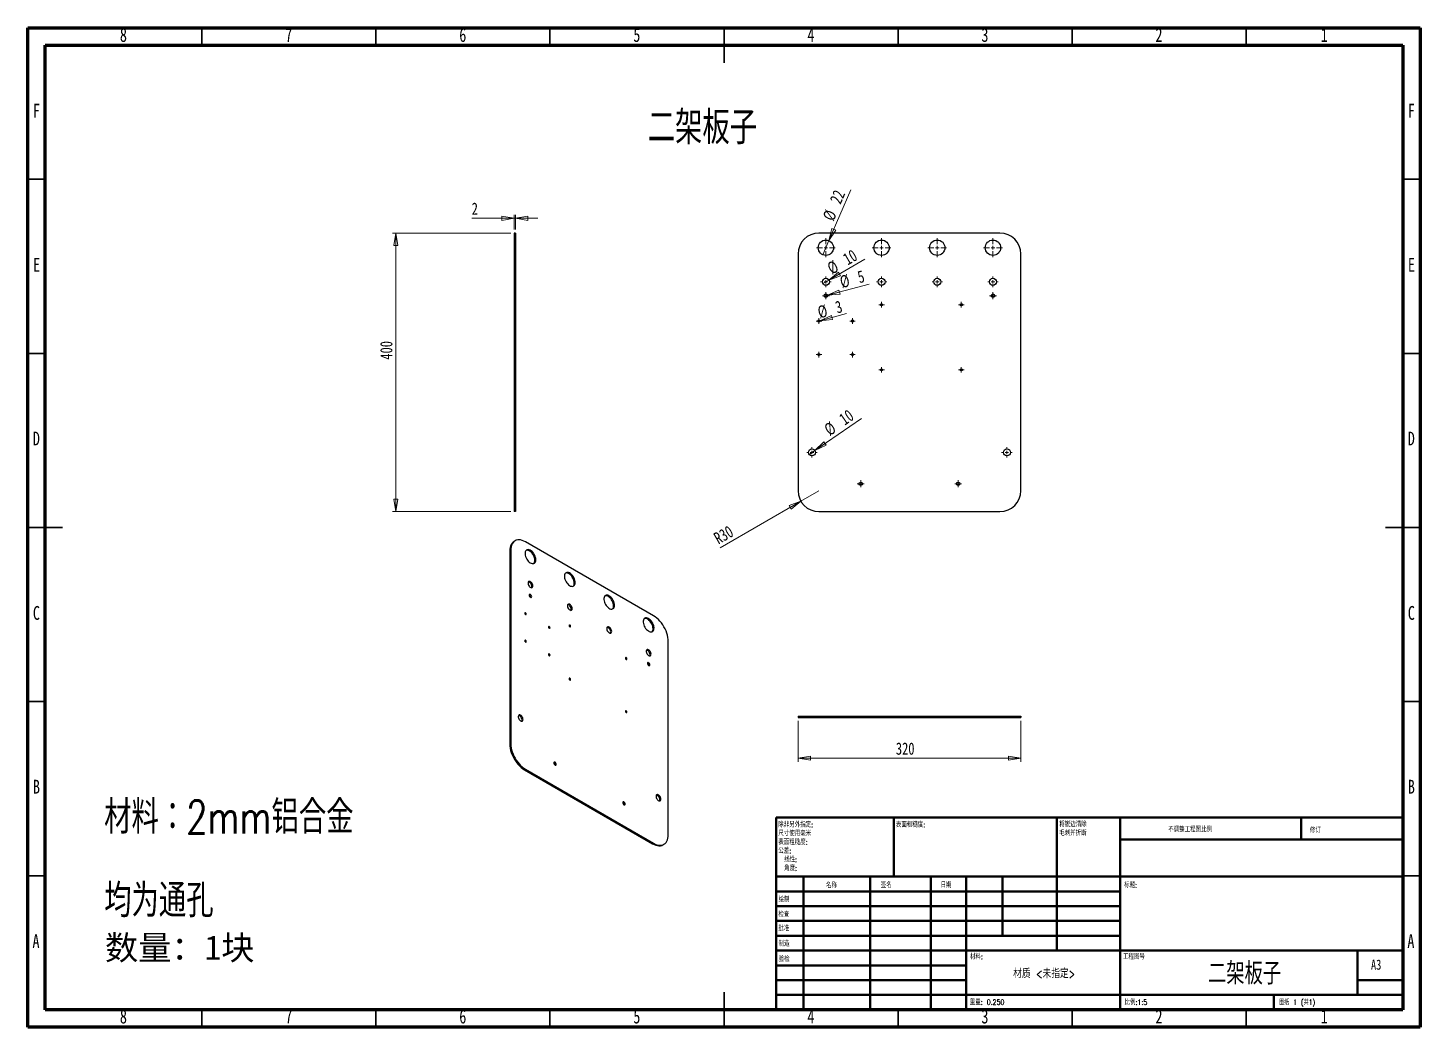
# Model space of a CAD drawing. Header units: millimetres. Extents: x 15 to 415, y 5 to 292.
import ezdxf

# ---------------------------------------------------------------- set-up
doc = ezdxf.new("R2010")
doc.units = ezdxf.units.MM
doc.styles.add('SLDTEXTSTYLE0', font='TXT', dxfattribs={"width": 0.75, "bigfont": 'bigfont'})
doc.styles.add('SLDTEXTSTYLE1', font='TXT', dxfattribs={"width": 0.75})
doc.styles.add('SLDTEXTSTYLE2', font='TXT', dxfattribs={"width": 0.694444, "bigfont": 'bigfont'})
doc.dimstyles.new('SLDDIMSTYLE0', dxfattribs={"dimtxt": 3.5, "dimasz": 3.556, "dimexe": 0, "dimexo": 0.0625, "dimgap": 0.875, "dimtad": 1, "dimlfac": 5, "dimrnd": 1e-09, "dimzin": 12, "dimdsep": 46, "dimtxsty": 'SLDTEXTSTYLE1', "dimblk1": 'NONE', "dimblk2": 'CLOSED', "dimsah": 1, "dimcen": 0, "dimadec": 0, "dimazin": 3, "dimtfac": 1, "dimtmove": 0, "dimatfit": 3, "dimldrblk": 'NONE', "dimfxl": 1, "dimfrac": 2, "dimtolj": 1, "dimtzin": 12, "dimarcsym": 0})
doc.dimstyles.new('SLDDIMSTYLE1', dxfattribs={"dimtxt": 3.5, "dimasz": 3.556, "dimexe": 0, "dimexo": 0.0625, "dimgap": 0.875, "dimtad": 1, "dimlfac": 5, "dimrnd": 1e-09, "dimzin": 12, "dimdsep": 46, "dimtxsty": 'SLDTEXTSTYLE1', "dimblk1": 'CLOSED', "dimblk2": 'CLOSED', "dimsah": 1, "dimcen": 0, "dimadec": 0, "dimazin": 3, "dimtfac": 1, "dimtofl": 0, "dimtmove": 0, "dimatfit": 3, "dimldrblk": 'CLOSED', "dimfxl": 1, "dimfrac": 2, "dimtolj": 1, "dimtzin": 12, "dimarcsym": 0})
doc.dimstyles.new('SLDDIMSTYLE2', dxfattribs={"dimtxt": 3.5, "dimasz": 3.556, "dimexe": 0, "dimexo": 0.0625, "dimgap": 0.875, "dimtad": 1, "dimlfac": 5, "dimrnd": 1e-09, "dimzin": 12, "dimdsep": 46, "dimtxsty": 'SLDTEXTSTYLE1', "dimblk1": 'CLOSED', "dimblk2": 'CLOSED', "dimsah": 1, "dimcen": 0.09, "dimadec": 0, "dimazin": 3, "dimtfac": 1, "dimtmove": 0, "dimatfit": 0, "dimldrblk": 'CLOSED', "dimfxl": 1, "dimfrac": 2, "dimtolj": 1, "dimtzin": 12, "dimarcsym": 0})
doc.dimstyles.new('SLDDIMSTYLE3', dxfattribs={"dimtxt": 3.5, "dimasz": 3.556, "dimexe": 0, "dimexo": 0.0625, "dimgap": 0.875, "dimtad": 1, "dimlfac": 5, "dimrnd": 1e-09, "dimzin": 12, "dimdsep": 46, "dimtxsty": 'SLDTEXTSTYLE1', "dimblk1": 'CLOSED', "dimblk2": 'CLOSED', "dimsah": 1, "dimcen": 0.09, "dimadec": 0, "dimazin": 3, "dimtfac": 1, "dimtofl": 0, "dimtmove": 0, "dimatfit": 3, "dimldrblk": 'CLOSED', "dimfxl": 1, "dimfrac": 2, "dimtolj": 1, "dimtzin": 12, "dimarcsym": 0})

# ---------------------------------------------------------------- blocks, each defined once
blk = doc.blocks.new('SW_NOTE_0')
at = {"color": 0, "linetype": 'Continuous', "lineweight": 0, "char_height": 1.5, "attachment_point": 1, "style": 'SLDTEXTSTYLE0'}
for s, insert in [('除非另外指定:', (0, 1.93)), ('表面粗糙度:', (0, -3.07)), ('尺寸使用毫米', (0, -0.57)), ('公差:', (0, -5.57)), ('线性:', (1.69, -8.07)), ('角度:', (1.69, -10.57))]:
    blk.add_mtext(s, dxfattribs=dict(at, insert=insert))
blk = doc.blocks.new('SW_NOTE_1')
at = {"color": 0, "linetype": 'Continuous', "lineweight": 0, "char_height": 1.5, "attachment_point": 1, "style": 'SLDTEXTSTYLE0'}
for s, insert in [('将锐边清除', (0, 1.93)), ('毛刺并折断', (0, -0.57))]:
    blk.add_mtext(s, dxfattribs=dict(at, insert=insert))
blk = doc.blocks.new('_Closed')
at = {"color": 0, "linetype": 'ByBlock', "lineweight": -2}
for p, q in [((-1, 0.166667), (0, 0)), ((-1, 0.166667), (-1, -0.166667)), ((0, 0), (-1, -0.166667)), ((0, 0), (-1, 0))]:
    blk.add_line(p, q, dxfattribs=at)
blk = doc.blocks.new('_D')
at = {"color": 7, "linetype": 'Continuous', "lineweight": 18, "transparency": 16777216}
for q in [(251.45, 245.47), (243.4, 226.84)]:
    blk.add_line((245.14, 230.88), q, dxfattribs=at)
at = {"color": 7, "linetype": 'Continuous', "lineweight": 18, "transparency": 16777216, "xscale": 3.556, "yscale": 3.556, "rotation": 246.6319342274112}
blk.add_blockref('_Closed', (245.14, 230.88, -0.2), dxfattribs=at)
at = {"color": 7, "linetype": 'Continuous', "lineweight": 18, "transparency": 16777216, "char_height": 3.5, "attachment_point": 1, "rotation": 66.6319, "style": 'SLDTEXTSTYLE1'}
for s, insert in [('22', (245.26, 242.51)), ('%%c', (243.22, 237.64))]:
    blk.add_mtext(s, dxfattribs=dict(at, insert=insert))
blk = doc.blocks.new('_None')
blk = doc.blocks.new('_D_1')
at = {"color": 7, "linetype": 'Continuous', "lineweight": 18, "transparency": 16777216}
for q in [(255.48, 225.53), (243.4, 218.56)]:
    blk.add_line((245.14, 219.56), q, dxfattribs=at)
at = {"color": 7, "linetype": 'Continuous', "lineweight": 18, "transparency": 16777216, "xscale": 3.556, "yscale": 3.556, "rotation": 210.0000000000003}
blk.add_blockref('_Closed', (245.14, 219.56, -0.2), dxfattribs=at)
at = {"color": 7, "linetype": 'Continuous', "lineweight": 18, "transparency": 16777216, "char_height": 3.5, "attachment_point": 1, "rotation": 30, "style": 'SLDTEXTSTYLE1'}
for s, insert in [('10', (248.79, 226.77)), ('%%c', (244.25, 224.08))]:
    blk.add_mtext(s, dxfattribs=dict(at, insert=insert))
blk = doc.blocks.new('_D_2')
at = {"color": 7, "linetype": 'Continuous', "lineweight": 18, "transparency": 16777216}
for q in [(256.68, 218.39), (243.79, 214.93)]:
    blk.add_line((244.75, 215.19), q, dxfattribs=at)
at = {"color": 7, "linetype": 'Continuous', "lineweight": 18, "transparency": 16777216, "xscale": 3.556, "yscale": 3.556, "rotation": 194.9999999999991}
blk.add_blockref('_Closed', (244.75, 215.19, -0.2), dxfattribs=at)
at = {"color": 7, "linetype": 'Continuous', "lineweight": 18, "transparency": 16777216, "char_height": 3.5, "attachment_point": 1, "rotation": 15, "style": 'SLDTEXTSTYLE1'}
for s, insert in [('%%c', (247.95, 220.6)), ('5', (253.03, 222.01))]:
    blk.add_mtext(s, dxfattribs=dict(at, insert=insert))
blk = doc.blocks.new('_D_3')
at = {"color": 7, "linetype": 'Continuous', "lineweight": 18, "transparency": 16777216}
for q in [(250.24, 209.94), (241.98, 207.72)]:
    blk.add_line((242.56, 207.88), q, dxfattribs=at)
at = {"color": 7, "linetype": 'Continuous', "lineweight": 18, "transparency": 16777216, "xscale": 3.556, "yscale": 3.556, "rotation": 195.0448916552581}
blk.add_blockref('_Closed', (242.56, 207.88, -0.2), dxfattribs=at)
at = {"color": 7, "linetype": 'Continuous', "lineweight": 18, "transparency": 16777216, "char_height": 3.5, "attachment_point": 1, "rotation": 15.0449, "style": 'SLDTEXTSTYLE1'}
for s, insert in [('%%c', (241.57, 211.91)), ('3', (246.65, 213.33))]:
    blk.add_mtext(s, dxfattribs=dict(at, insert=insert))
blk = doc.blocks.new('_D_4')
at = {"color": 7, "linetype": 'Continuous', "lineweight": 18, "transparency": 16777216}
for q in [(254.51, 179.83), (239.45, 169.5)]:
    blk.add_line((241.1, 170.63), q, dxfattribs=at)
at = {"color": 7, "linetype": 'Continuous', "lineweight": 18, "transparency": 16777216, "xscale": 3.556, "yscale": 3.556, "rotation": 214.4434400673238}
blk.add_blockref('_Closed', (241.1, 170.63, -0.2), dxfattribs=at)
at = {"color": 7, "linetype": 'Continuous', "lineweight": 18, "transparency": 16777216, "char_height": 3.5, "attachment_point": 1, "rotation": 34.4434, "style": 'SLDTEXTSTYLE1'}
for s, insert in [('10', (247.7, 180.61)), ('%%c', (243.38, 177.58))]:
    blk.add_mtext(s, dxfattribs=dict(at, insert=insert))
blk = doc.blocks.new('_D_5')
at = {"color": 7, "linetype": 'Continuous', "lineweight": 18, "transparency": 16777216}
for q in [(213.92, 142.69), (242.27, 159.06)]:
    blk.add_line((237.07, 156.06), q, dxfattribs=at)
at = {"color": 7, "linetype": 'Continuous', "lineweight": 18, "transparency": 16777216, "xscale": 3.556, "yscale": 3.556, "rotation": 30.00000000000007}
blk.add_blockref('_Closed', (237.07, 156.06, -0.2), dxfattribs=at)
at = {"color": 7, "linetype": 'Continuous', "lineweight": 18, "transparency": 16777216, "insert": (211.67, 146.59), "char_height": 3.5, "attachment_point": 1, "rotation": 30, "style": 'SLDTEXTSTYLE1'}
blk.add_mtext('R30', dxfattribs=at)
blk = doc.blocks.new('SW_CENTERMARKSYMBOL_0')
at = {"color": 0, "linetype": 'Continuous', "lineweight": 0}
for p, q in [((-0.5, 0), (-1, 0)), ((0, 0), (-0.5, 0)), ((0, 0.5), (0, 1)), ((0, 0), (0, 0.5)), ((0, 0), (0, -0.5)), ((0, 0), (0.5, 0)), ((0.5, 0), (1, 0)), ((0, -0.5), (0, -1))]:
    blk.add_line(p, q, dxfattribs=at)
blk = doc.blocks.new('SW_CENTERMARKSYMBOL_1')
at = {"color": 0, "linetype": 'Continuous', "lineweight": 0}
for p, q in [((-0.5, 0), (-1, 0)), ((0, 0), (-0.5, 0)), ((0, 0.5), (0, 1)), ((0, 0), (0, 0.5)), ((0, 0), (0, -0.5)), ((0, 0), (0.5, 0)), ((0.5, 0), (1, 0)), ((0, -0.5), (0, -1))]:
    blk.add_line(p, q, dxfattribs=at)
blk = doc.blocks.new('SW_CENTERMARKSYMBOL_2')
at = {"color": 0, "linetype": 'Continuous', "lineweight": 0}
for p, q in [((-0.5, 0), (-1, 0)), ((0, 0), (-0.5, 0)), ((0, 0.5), (0, 1)), ((0, 0), (0, 0.5)), ((0, 0), (0, -0.5)), ((0, 0), (0.5, 0)), ((0.5, 0), (1, 0)), ((0, -0.5), (0, -1))]:
    blk.add_line(p, q, dxfattribs=at)
blk = doc.blocks.new('SW_CENTERMARKSYMBOL_3')
at = {"color": 0, "linetype": 'Continuous', "lineweight": 0}
for p, q in [((-0.5, 0), (-1, 0)), ((0, 0), (-0.5, 0)), ((0, 0.5), (0, 1)), ((0, 0), (0, 0.5)), ((0, 0), (0, -0.5)), ((0, 0), (0.5, 0)), ((0.5, 0), (1, 0)), ((0, -0.5), (0, -1))]:
    blk.add_line(p, q, dxfattribs=at)
blk = doc.blocks.new('SW_CENTERMARKSYMBOL_4')
at = {"color": 0, "linetype": 'Continuous', "lineweight": 0}
for p, q in [((-1, 0), (-2.7, 0)), ((0, 0), (-0.5, 0)), ((0, 1), (0, 2.7)), ((0, 0), (0, 0.5)), ((0, 0), (0, -0.5)), ((0, 0), (0.5, 0)), ((1, 0), (2.7, 0)), ((0, -1), (0, -2.7))]:
    blk.add_line(p, q, dxfattribs=at)
blk = doc.blocks.new('SW_CENTERMARKSYMBOL_5')
at = {"color": 0, "linetype": 'Continuous', "lineweight": 0}
for p, q in [((-1, 0), (-2.7, 0)), ((0, 0), (-0.5, 0)), ((0, 1), (0, 2.7)), ((0, 0), (0, 0.5)), ((0, 0), (0, -0.5)), ((0, 0), (0.5, 0)), ((1, 0), (2.7, 0)), ((0, -1), (0, -2.7))]:
    blk.add_line(p, q, dxfattribs=at)
blk = doc.blocks.new('SW_CENTERMARKSYMBOL_6')
at = {"color": 0, "linetype": 'Continuous', "lineweight": 0}
for p, q in [((-1, 0), (-2.7, 0)), ((0, 0), (-0.5, 0)), ((0, 1), (0, 2.7)), ((0, 0), (0, 0.5)), ((0, 0), (0, -0.5)), ((0, 0), (0.5, 0)), ((1, 0), (2.7, 0)), ((0, -1), (0, -2.7))]:
    blk.add_line(p, q, dxfattribs=at)
blk = doc.blocks.new('SW_CENTERMARKSYMBOL_7')
at = {"color": 0, "linetype": 'Continuous', "lineweight": 0}
for p, q in [((-1, 0), (-2.7, 0)), ((0, 0), (-0.5, 0)), ((0, 1), (0, 2.7)), ((0, 0), (0, 0.5)), ((0, 0), (0, -0.5)), ((0, 0), (0.5, 0)), ((1, 0), (2.7, 0)), ((0, -1), (0, -2.7))]:
    blk.add_line(p, q, dxfattribs=at)
blk = doc.blocks.new('SW_CENTERMARKSYMBOL_8')
at = {"color": 0, "linetype": 'Continuous', "lineweight": 0}
for p, q in [((-1, 0), (-1.5, 0)), ((0, 0), (-0.5, 0)), ((0, 1), (0, 1.5)), ((0, 0), (0, 0.5)), ((0, 0), (0, -0.5)), ((0, 0), (0.5, 0)), ((1, 0), (1.5, 0)), ((0, -1), (0, -1.5))]:
    blk.add_line(p, q, dxfattribs=at)
blk = doc.blocks.new('SW_CENTERMARKSYMBOL_9')
at = {"color": 0, "linetype": 'Continuous', "lineweight": 0}
for p, q in [((-1, 0), (-1.5, 0)), ((0, 0), (-0.5, 0)), ((0, 1), (0, 1.5)), ((0, 0), (0, 0.5)), ((0, 0), (0, -0.5)), ((0, 0), (0.5, 0)), ((1, 0), (1.5, 0)), ((0, -1), (0, -1.5))]:
    blk.add_line(p, q, dxfattribs=at)
blk = doc.blocks.new('SW_CENTERMARKSYMBOL_10')
at = {"color": 0, "linetype": 'Continuous', "lineweight": 0}
for p, q in [((-1, 0), (-1.5, 0)), ((0, 0), (-0.5, 0)), ((0, 1), (0, 1.5)), ((0, 0), (0, 0.5)), ((0, 0), (0, -0.5)), ((0, 0), (0.5, 0)), ((1, 0), (1.5, 0)), ((0, -1), (0, -1.5))]:
    blk.add_line(p, q, dxfattribs=at)
blk = doc.blocks.new('SW_CENTERMARKSYMBOL_11')
at = {"color": 0, "linetype": 'Continuous', "lineweight": 0}
for p, q in [((-1, 0), (-1.5, 0)), ((0, 0), (-0.5, 0)), ((0, 1), (0, 1.5)), ((0, 0), (0, 0.5)), ((0, 0), (0, -0.5)), ((0, 0), (0.5, 0)), ((1, 0), (1.5, 0)), ((0, -1), (0, -1.5))]:
    blk.add_line(p, q, dxfattribs=at)
blk = doc.blocks.new('SW_CENTERMARKSYMBOL_12')
at = {"color": 0, "linetype": 'Continuous', "lineweight": 0}
for p, q in [((-1, 0), (-1.5, 0)), ((0, 0), (-0.5, 0)), ((0, 1), (0, 1.5)), ((0, 0), (0, 0.5)), ((0, 0), (0, -0.5)), ((0, 0), (0.5, 0)), ((1, 0), (1.5, 0)), ((0, -1), (0, -1.5))]:
    blk.add_line(p, q, dxfattribs=at)
blk = doc.blocks.new('SW_CENTERMARKSYMBOL_13')
at = {"color": 0, "linetype": 'Continuous', "lineweight": 0}
for p, q in [((-0.5, 0), (-0.8, 0)), ((0, 0), (-0.5, 0)), ((0, 0.5), (0, 0.8)), ((0, 0), (0, 0.5)), ((0, 0), (0, -0.5)), ((0, 0), (0.5, 0)), ((0.5, 0), (0.8, 0)), ((0, -0.5), (0, -0.8))]:
    blk.add_line(p, q, dxfattribs=at)
blk = doc.blocks.new('SW_CENTERMARKSYMBOL_14')
at = {"color": 0, "linetype": 'Continuous', "lineweight": 0}
for p, q in [((-1, 0), (-1.5, 0)), ((0, 0), (-0.5, 0)), ((0, 1), (0, 1.5)), ((0, 0), (0, 0.5)), ((0, 0), (0, -0.5)), ((0, 0), (0.5, 0)), ((1, 0), (1.5, 0)), ((0, -1), (0, -1.5))]:
    blk.add_line(p, q, dxfattribs=at)
blk = doc.blocks.new('SW_CENTERMARKSYMBOL_15')
at = {"color": 0, "linetype": 'Continuous', "lineweight": 0}
for p, q in [((-0.5, 0), (-0.8, 0)), ((0, 0), (-0.5, 0)), ((0, 0.5), (0, 0.8)), ((0, 0), (0, 0.5)), ((0, 0), (0, -0.5)), ((0, 0), (0.5, 0)), ((0.5, 0), (0.8, 0)), ((0, -0.5), (0, -0.8))]:
    blk.add_line(p, q, dxfattribs=at)
blk = doc.blocks.new('SW_CENTERMARKSYMBOL_16')
at = {"color": 0, "linetype": 'Continuous', "lineweight": 0}
for p, q in [((-0.5, 0), (-0.8, 0)), ((0, 0), (-0.5, 0)), ((0, 0.5), (0, 0.8)), ((0, 0), (0, 0.5)), ((0, 0), (0, -0.5)), ((0, 0), (0.5, 0)), ((0.5, 0), (0.8, 0)), ((0, -0.5), (0, -0.8))]:
    blk.add_line(p, q, dxfattribs=at)
blk = doc.blocks.new('SW_CENTERMARKSYMBOL_17')
at = {"color": 0, "linetype": 'Continuous', "lineweight": 0}
for p, q in [((-0.5, 0), (-0.8, 0)), ((0, 0), (-0.5, 0)), ((0, 0.5), (0, 0.8)), ((0, 0), (0, 0.5)), ((0, 0), (0, -0.5)), ((0, 0), (0.5, 0)), ((0.5, 0), (0.8, 0)), ((0, -0.5), (0, -0.8))]:
    blk.add_line(p, q, dxfattribs=at)
blk = doc.blocks.new('SW_CENTERMARKSYMBOL_18')
at = {"color": 0, "linetype": 'Continuous', "lineweight": 0}
for p, q in [((-0.5, 0), (-0.8, 0)), ((0, 0), (-0.5, 0)), ((0, 0.5), (0, 0.8)), ((0, 0), (0, 0.5)), ((0, 0), (0, -0.5)), ((0, 0), (0.5, 0)), ((0.5, 0), (0.8, 0)), ((0, -0.5), (0, -0.8))]:
    blk.add_line(p, q, dxfattribs=at)
blk = doc.blocks.new('SW_CENTERMARKSYMBOL_19')
at = {"color": 0, "linetype": 'Continuous', "lineweight": 0}
for p, q in [((-0.5, 0), (-0.8, 0)), ((0, 0), (-0.5, 0)), ((0, 0.5), (0, 0.8)), ((0, 0), (0, 0.5)), ((0, 0), (0, -0.5)), ((0, 0), (0.5, 0)), ((0.5, 0), (0.8, 0)), ((0, -0.5), (0, -0.8))]:
    blk.add_line(p, q, dxfattribs=at)
blk = doc.blocks.new('SW_CENTERMARKSYMBOL_20')
at = {"color": 0, "linetype": 'Continuous', "lineweight": 0}
for p, q in [((-0.5, 0), (-0.8, 0)), ((0, 0), (-0.5, 0)), ((0, 0.5), (0, 0.8)), ((0, 0), (0, 0.5)), ((0, 0), (0, -0.5)), ((0, 0), (0.5, 0)), ((0.5, 0), (0.8, 0)), ((0, -0.5), (0, -0.8))]:
    blk.add_line(p, q, dxfattribs=at)
blk = doc.blocks.new('SW_CENTERMARKSYMBOL_21')
at = {"color": 0, "linetype": 'Continuous', "lineweight": 0}
for p, q in [((-0.5, 0), (-0.8, 0)), ((0, 0), (-0.5, 0)), ((0, 0.5), (0, 0.8)), ((0, 0), (0, 0.5)), ((0, 0), (0, -0.5)), ((0, 0), (0.5, 0)), ((0.5, 0), (0.8, 0)), ((0, -0.5), (0, -0.8))]:
    blk.add_line(p, q, dxfattribs=at)
blk = doc.blocks.new('_D_6')
at = {"color": 7, "linetype": 'Continuous', "lineweight": 18, "transparency": 16777216}
for p, q in [((154.73, 237.31), (142.52, 237.31)), ((154.73, 234.06), (154.73, 238.31)), ((155.13, 237.31), (154.73, 237.31)), ((155.13, 234.06), (155.13, 238.31)), ((155.13, 237.31), (161.48, 237.31))]:
    blk.add_line(p, q, dxfattribs=at)
at = {"color": 7, "linetype": 'Continuous', "lineweight": 18, "transparency": 16777216, "xscale": 3.556, "yscale": 3.556}
blk.add_blockref('_Closed', (154.73, 237.31, -14.12), dxfattribs=at)
at = {"color": 7, "linetype": 'Continuous', "lineweight": 18, "transparency": 16777216, "xscale": 3.556, "yscale": 3.556, "rotation": 180.0000000000004}
blk.add_blockref('_Closed', (155.13, 237.31, -14.12), dxfattribs=at)
at = {"color": 7, "linetype": 'Continuous', "lineweight": 18, "transparency": 16777216, "insert": (142.52, 241.82), "char_height": 3.5, "attachment_point": 1, "style": 'SLDTEXTSTYLE1'}
blk.add_mtext('2', dxfattribs=at)
blk = doc.blocks.new('_D_7')
at = {"color": 7, "linetype": 'Continuous', "lineweight": 18, "transparency": 16777216}
for p, q in [((153.73, 233.06), (119.73, 233.06)), ((120.73, 233.06), (120.73, 153.06)), ((153.73, 153.06), (119.73, 153.06))]:
    blk.add_line(p, q, dxfattribs=at)
at = {"color": 7, "linetype": 'Continuous', "lineweight": 18, "transparency": 16777216, "xscale": 3.556, "yscale": 3.556}
for p, rotation in [((120.73, 233.06, -14.12), 90.0000000000004), ((120.73, 153.06, -14.12), 270.0000000000004)]:
    blk.add_blockref('_Closed', p, dxfattribs=dict(at, rotation=rotation))
at = {"color": 7, "linetype": 'Continuous', "lineweight": 18, "transparency": 16777216, "insert": (116.22, 196.7), "char_height": 3.5, "attachment_point": 1, "rotation": 90, "style": 'SLDTEXTSTYLE1'}
blk.add_mtext('400', dxfattribs=at)
blk = doc.blocks.new('_D_8')
at = {"color": 7, "linetype": 'Continuous', "lineweight": 18, "transparency": 16777216}
for p, q in [((236.27, 92.96), (236.27, 81.24)), ((300.27, 92.96), (300.27, 81.24)), ((236.27, 82.24), (300.27, 82.24))]:
    blk.add_line(p, q, dxfattribs=at)
at = {"color": 7, "linetype": 'Continuous', "lineweight": 18, "transparency": 16777216, "xscale": 3.556, "yscale": 3.556, "rotation": 180.0000000000004}
blk.add_blockref('_Closed', (236.27, 82.24, 30), dxfattribs=at)
at = {"color": 7, "linetype": 'Continuous', "lineweight": 18, "transparency": 16777216, "xscale": 3.556, "yscale": 3.556}
blk.add_blockref('_Closed', (300.27, 82.24, 30), dxfattribs=at)
at = {"color": 7, "linetype": 'Continuous', "lineweight": 18, "transparency": 16777216, "insert": (264.38, 86.75), "char_height": 3.5, "attachment_point": 1, "style": 'SLDTEXTSTYLE1'}
blk.add_mtext('320', dxfattribs=at)

msp = doc.modelspace()

# ---------------------------------------------------------------- linework, layer by layer
at = {"color": 7, "linetype": 'Continuous', "lineweight": 70}
for p, q in [((15, 5), (15, 292)), ((15, 292), (415, 292)), ((415, 292), (415, 5)), ((20, 10), (20, 287)), ((20, 287), (410, 287)), ((410, 287), (410, 10)), ((410, 10), (20, 10)), ((415, 5), (15, 5))]:
    msp.add_line(p, q, dxfattribs=at)
at = {"color": 7, "linetype": 'Continuous', "lineweight": 35}
for p, q in [((65, 287), (65, 292)), ((115, 287), (115, 292)), ((165, 287), (165, 292)), ((215, 292), (215, 282)), ((215, 287), (215, 292)), ((265, 287), (265, 292)), ((315, 287), (315, 292)), ((365, 287), (365, 292)), ((20, 248.5), (15, 248.5)), ((410, 248.5), (415, 248.5)), ((20, 198.5), (15, 198.5)), ((410, 198.5), (415, 198.5)), ((15, 148.5), (25, 148.5)), ((20, 148.5), (15, 148.5)), ((415, 148.5), (405, 148.5)), ((410, 148.5), (415, 148.5)), ((20, 98.5), (15, 98.5)), ((410, 98.5), (415, 98.5)), ((20, 48.5), (15, 48.5)), ((410, 48.5), (415, 48.5)), ((215, 5), (215, 15)), ((65, 10), (65, 5)), ((115, 10), (115, 5)), ((165, 10), (165, 5)), ((215, 10), (215, 5)), ((265, 10), (265, 5)), ((315, 10), (315, 5)), ((365, 10), (365, 5))]:
    msp.add_line(p, q, dxfattribs=at)
at = {"color": 7, "linetype": 'Continuous', "lineweight": 25}
for p, q in [((155.1301, 233.0635), (154.7301, 233.0635)), ((154.7301, 233.0635), (154.7301, 227.0635)), ((155.1301, 233.0635), (155.1301, 227.0635)), ((294.2704, 233.0635), (242.2704, 233.0635)), ((155.1301, 227.0635), (154.7301, 227.0635)), ((154.7301, 227.0635), (154.7301, 159.0635)), ((155.1301, 227.0635), (155.1301, 159.0635)), ((236.2704, 227.0635), (236.2704, 159.0635)), ((300.2704, 159.0635), (300.2704, 227.0635)), ((155.1301, 159.0635), (154.7301, 159.0635)), ((154.7301, 159.0635), (154.7301, 153.0635)), ((155.1301, 159.0635), (155.1301, 153.0635)), ((155.1301, 153.0635), (154.7301, 153.0635)), ((242.2704, 153.0635), (294.2704, 153.0635)), ((154.9834, 144.6733), (154.7006, 144.5101)), ((194.7527, 123.1497), (157.9832, 144.3763)), ((153.7406, 141.9263), (153.4577, 141.763)), ((153.4577, 141.763), (153.4577, 86.2382)), ((153.7406, 141.9263), (153.7406, 86.4015)), ((198.9954, 60.2764), (198.9954, 115.8012)), ((236.2704, 94.3615), (236.2704, 93.9615)), ((236.2704, 94.3615), (242.2704, 94.3615)), ((236.2704, 93.9615), (242.2704, 93.9615)), ((242.2704, 94.3615), (242.2704, 93.9615)), ((242.2704, 94.3615), (294.2704, 94.3615)), ((242.2704, 93.9615), (294.2704, 93.9615)), ((294.2704, 94.3615), (294.2704, 93.9615)), ((294.2704, 94.3615), (300.2704, 94.3615)), ((294.2704, 93.9615), (300.2704, 93.9615)), ((300.2704, 94.3615), (300.2704, 93.9615)), ((153.7406, 86.4015), (153.4577, 86.2382)), ((157.9832, 79.053), (157.7004, 78.8897)), ((157.7004, 78.8897), (194.4699, 57.6631)), ((157.9832, 79.053), (194.7527, 57.8264)), ((194.7527, 57.8264), (194.4699, 57.6631)), ((197.4697, 57.3661), (197.7525, 57.5294))]:
    msp.add_line(p, q, dxfattribs=at)
at = {"color": 7, "linetype": 'Continuous', "lineweight": 50}
for p, q in [((230, 65.25), (410, 65.25)), ((230, 65.25), (230, 10)), ((263.8, 48.25), (263.8, 65.25)), ((310.6, 65.25), (310.6, 27)), ((328.8, 65.25), (328.8, 10)), ((380.8, 58.875), (380.8, 65.25)), ((410, 58.875), (328.8, 58.875)), ((410, 48.25), (230, 48.25)), ((237.8, 48.25), (237.8, 10)), ((256.991, 48.25), (256.991, 10)), ((274.3989, 48.25), (274.3989, 10)), ((284.6, 10), (284.6, 48.25)), ((295, 31.25), (295, 48.25)), ((328.8, 44), (230, 44)), ((328.8, 39.75), (230, 39.75)), ((328.8, 35.5), (230, 35.5)), ((328.8, 31.25), (230, 31.25)), ((284.6, 27), (230, 27)), ((284.6, 27), (410, 27)), ((397, 14.25), (397, 27)), ((284.6, 22.7499), (230, 22.7499)), ((284.6, 18.5), (230, 18.5)), ((410, 18.5), (397, 18.5)), ((230, 14.25), (410, 14.25)), ((373, 10), (373, 14.25))]:
    msp.add_line(p, q, dxfattribs=at)
at = {"color": 7, "linetype": 'Continuous', "lineweight": 25, "flags": 128}
for points in [[(154.7006, 144.5101), (154.7004, 144.5099), (154.3833, 144.2833), (154.108, 143.9941), (153.8779, 143.6461), (153.6958, 143.2437), (153.5641, 142.7918), (153.4844, 142.2961), (153.4577, 141.763)], [(157.9832, 144.3763), (157.5082, 144.6197), (157.0391, 144.7985), (156.5819, 144.9103), (156.1424, 144.9538), (155.726, 144.9284), (155.338, 144.8345), (154.9832, 144.6732), (154.6662, 144.4466), (154.3908, 144.1574), (154.1607, 143.8094), (153.9786, 143.4069), (153.8469, 142.9551), (153.7672, 142.4594), (153.7406, 141.9263)], [(160.953, 139.2324), (160.928, 139.5676), (160.8538, 139.9208), (160.7328, 140.2809), (160.5689, 140.636), (160.3673, 140.975), (160.1346, 141.2867), (159.8781, 141.5614), (159.6062, 141.79), (159.3276, 141.9653), (159.0512, 142.0816), (158.786, 142.1352), (158.5404, 142.1244), (158.3224, 142.0494), (158.1389, 141.9128), (157.9958, 141.719), (157.8978, 141.474), (157.848, 141.1859), (157.848, 140.8638), (157.8978, 140.5182), (157.9958, 140.1601), (158.1389, 139.8011), (158.3224, 139.4526), (158.5404, 139.1259), (158.786, 138.8315), (159.0512, 138.5789), (159.3276, 138.3761), (159.6062, 138.2297), (159.8781, 138.1444), (160.1346, 138.123), (160.3673, 138.166), (160.5689, 138.2722), (160.7328, 138.4381), (160.8538, 138.6584), (160.928, 138.926), (160.953, 139.2324)], [(160.6702, 139.0691), (160.6452, 139.4043), (160.571, 139.7576), (160.45, 140.1176), (160.2861, 140.4728), (160.0845, 140.8117), (159.8517, 141.1235), (159.5953, 141.3981), (159.3234, 141.6267), (159.0448, 141.802), (158.7684, 141.9183), (158.5032, 141.9719), (158.2576, 141.9611), (158.1652, 141.9383)], [(160.1048, 131.7199), (160.0786, 131.9554), (160.0019, 132.2036), (159.8804, 132.4463), (159.723, 132.6653), (159.5416, 132.8445), (159.3495, 132.9706), (159.1609, 133.0342), (158.9899, 133.0306), (158.8492, 132.9601), (158.7492, 132.8279), (158.6972, 132.6437), (158.6972, 132.4213), (158.7492, 132.1772), (158.8492, 131.9295), (158.9899, 131.6964), (159.1609, 131.4954), (159.3495, 131.3414), (159.5416, 131.2456), (159.723, 131.2153), (159.8804, 131.2528), (160.0019, 131.3551), (160.0786, 131.5148), (160.1048, 131.7199)], [(159.822, 131.5566), (159.7958, 131.7921), (159.719, 132.0403), (159.5975, 132.283), (159.4402, 132.502), (159.2587, 132.6813), (159.0666, 132.8073), (158.8781, 132.8709), (158.7768, 132.8772)], [(172.2668, 132.7011), (172.2418, 133.0363), (172.1676, 133.3896), (172.0465, 133.7496), (171.8826, 134.1048), (171.681, 134.4437), (171.4483, 134.7555), (171.1918, 135.0301), (170.9199, 135.2587), (170.6413, 135.434), (170.365, 135.5503), (170.0997, 135.6039), (169.8541, 135.5931), (169.6361, 135.5182), (169.4526, 135.3816), (169.3095, 135.1877), (169.2115, 134.9427), (169.1617, 134.6546), (169.1617, 134.3326), (169.2115, 133.9869), (169.3095, 133.6288), (169.4526, 133.2698), (169.6361, 132.9213), (169.8541, 132.5947), (170.0997, 132.3003), (170.365, 132.0476), (170.6413, 131.8449), (170.9199, 131.6985), (171.1918, 131.6132), (171.4483, 131.5917), (171.681, 131.6348), (171.8826, 131.7409), (172.0465, 131.9069), (172.1676, 132.1272), (172.2418, 132.3948), (172.2668, 132.7011)], [(171.9839, 132.5378), (171.9589, 132.873), (171.8847, 133.2263), (171.7637, 133.5863), (171.5998, 133.9415), (171.3982, 134.2804), (171.1654, 134.5922), (170.909, 134.8668), (170.6371, 135.0955), (170.3585, 135.2707), (170.0821, 135.3871), (169.8169, 135.4407), (169.5713, 135.4298), (169.4789, 135.407)], [(159.7513, 128.6583), (159.7244, 128.8301), (159.6477, 129.0068), (159.533, 129.1615), (159.3977, 129.2707), (159.2624, 129.3177), (159.1477, 129.2954), (159.0711, 129.2072), (159.0442, 129.0665), (159.0711, 128.8947), (159.1477, 128.718), (159.2624, 128.5633), (159.3977, 128.4541), (159.533, 128.4071), (159.6477, 128.4294), (159.7244, 128.5176), (159.7513, 128.6583)], [(159.7359, 131.2158), (159.7958, 131.3515), (159.822, 131.5566)], [(183.5805, 126.1698), (183.5555, 126.505), (183.4813, 126.8583), (183.3603, 127.2183), (183.1963, 127.5735), (182.9947, 127.9124), (182.762, 128.2242), (182.5055, 128.4988), (182.2336, 128.7275), (181.955, 128.9028), (181.6787, 129.0191), (181.4134, 129.0727), (181.1678, 129.0618), (180.9498, 128.9869), (180.7663, 128.8503), (180.6232, 128.6564), (180.5253, 128.4115), (180.4755, 128.1233), (180.4755, 127.8013), (180.5253, 127.4557), (180.6232, 127.0976), (180.7663, 126.7385), (180.9498, 126.3901), (181.1678, 126.0634), (181.4134, 125.769), (181.6787, 125.5164), (181.955, 125.3136), (182.2336, 125.1672), (182.5055, 125.0819), (182.762, 125.0604), (182.9947, 125.1035), (183.1963, 125.2097), (183.3603, 125.3756), (183.4813, 125.5959), (183.5555, 125.8635), (183.5805, 126.1698)], [(183.2976, 126.0066), (183.2726, 126.3417), (183.1984, 126.695), (183.0774, 127.055), (182.9135, 127.4102), (182.7119, 127.7492), (182.4791, 128.0609), (182.2227, 128.3356), (181.9508, 128.5642), (181.6722, 128.7395), (181.3958, 128.8558), (181.1306, 128.9094), (180.885, 128.8986), (180.7926, 128.8757)], [(158.1952, 123.6231), (158.179, 123.7262), (158.133, 123.8322), (158.0642, 123.925), (157.983, 123.9905), (157.9019, 124.0188), (157.833, 124.0054), (157.7871, 123.9525), (157.7709, 123.868), (157.7871, 123.765), (157.833, 123.659), (157.9019, 123.5661), (157.983, 123.5006), (158.0642, 123.4724), (158.133, 123.4858), (158.179, 123.5387), (158.1952, 123.6231)], [(171.4179, 125.189), (171.3917, 125.4245), (171.315, 125.6727), (171.1934, 125.9154), (171.0361, 126.1344), (170.8547, 126.3136), (170.6625, 126.4397), (170.474, 126.5033), (170.303, 126.4997), (170.1623, 126.4292), (170.0622, 126.297), (170.0103, 126.1128), (170.0103, 125.8905), (170.0622, 125.6463), (170.1623, 125.3986), (170.303, 125.1655), (170.474, 124.9645), (170.6625, 124.8105), (170.8547, 124.7147), (171.0361, 124.6844), (171.1934, 124.7219), (171.315, 124.8242), (171.3917, 124.9839), (171.4179, 125.189)], [(171.1351, 125.0257), (171.1088, 125.2612), (171.0321, 125.5094), (170.9106, 125.7521), (170.7533, 125.9711), (170.5718, 126.1504), (170.3797, 126.2764), (170.1912, 126.34), (170.0898, 126.3463)], [(171.0489, 124.6849), (171.1088, 124.8206), (171.1351, 125.0257)], [(157.8916, 123.5773), (157.8502, 123.6689), (157.7916, 123.7506)], [(165.0117, 119.688), (164.9955, 119.7911), (164.9496, 119.8971), (164.8807, 119.9899), (164.7996, 120.0554), (164.7184, 120.0837), (164.6496, 120.0703), (164.6036, 120.0174), (164.5874, 119.9329), (164.6036, 119.8299), (164.6496, 119.7239), (164.7184, 119.631), (164.7996, 119.5655), (164.8807, 119.5373), (164.9496, 119.5507), (164.9955, 119.6036), (165.0117, 119.688)], [(170.9229, 120.1027), (170.9068, 120.2058), (170.8608, 120.3118), (170.792, 120.4046), (170.7108, 120.4701), (170.6296, 120.4983), (170.5608, 120.485), (170.5148, 120.432), (170.4987, 120.3476), (170.5148, 120.2446), (170.5608, 120.1385), (170.6296, 120.0457), (170.7108, 119.9802), (170.792, 119.952), (170.8608, 119.9654), (170.9068, 120.0183), (170.9229, 120.1027)], [(170.6194, 120.0569), (170.578, 120.1485), (170.5193, 120.2302)], [(194.8942, 119.6386), (194.8692, 119.9738), (194.795, 120.327), (194.674, 120.6871), (194.51, 121.0422), (194.3085, 121.3812), (194.0757, 121.693), (193.8193, 121.9676), (193.5474, 122.1962), (193.2687, 122.3715), (192.9924, 122.4878), (192.7271, 122.5414), (192.4815, 122.5306), (192.2635, 122.4556), (192.08, 122.319), (191.937, 122.1252), (191.839, 121.8802), (191.7892, 121.5921), (191.7892, 121.27), (191.839, 120.9244), (191.937, 120.5663), (192.08, 120.2073), (192.2635, 119.8588), (192.4815, 119.5321), (192.7271, 119.2377), (192.9924, 118.9851), (193.2687, 118.7823), (193.5474, 118.6359), (193.8193, 118.5506), (194.0757, 118.5292), (194.3085, 118.5722), (194.51, 118.6784), (194.674, 118.8443), (194.795, 119.0646), (194.8692, 119.3322), (194.8942, 119.6386)], [(194.6113, 119.4753), (194.5863, 119.8105), (194.5121, 120.1638), (194.3911, 120.5238), (194.2272, 120.879), (194.0256, 121.2179), (193.7929, 121.5297), (193.5364, 121.8043), (193.2645, 122.0329), (192.9859, 122.2082), (192.7095, 122.3245), (192.4443, 122.3781), (192.1987, 122.3673), (192.1063, 122.3445)], [(198.9954, 115.8012), (198.9687, 116.3652), (198.889, 116.9528), (198.7573, 117.5568), (198.5752, 118.1695), (198.3451, 118.7832), (198.0698, 119.3902), (197.7527, 119.9829), (197.398, 120.5538), (197.01, 121.0957), (196.5936, 121.6018), (196.154, 122.0658), (195.6968, 122.4818), (195.2278, 122.8447), (194.7527, 123.1497)], [(158.1952, 115.7517), (158.179, 115.8547), (158.133, 115.9607), (158.0642, 116.0536), (157.983, 116.1191), (157.9019, 116.1473), (157.833, 116.1339), (157.7871, 116.081), (157.7709, 115.9966), (157.7871, 115.8935), (157.833, 115.7875), (157.9019, 115.6947), (157.983, 115.6292), (158.0642, 115.6009), (158.133, 115.6143), (158.179, 115.6672), (158.1952, 115.7517)], [(164.7082, 119.6422), (164.6667, 119.7338), (164.6081, 119.8155)], [(182.7319, 118.6576), (182.7057, 118.893), (182.629, 119.1413), (182.5075, 119.3839), (182.3501, 119.603), (182.1687, 119.7822), (181.9766, 119.9083), (181.788, 119.9719), (181.6171, 119.9683), (181.4763, 119.8977), (181.3763, 119.7655), (181.3243, 119.5814), (181.3243, 119.359), (181.3763, 119.1149), (181.4763, 118.8671), (181.6171, 118.6341), (181.788, 118.4331), (181.9766, 118.279), (182.1687, 118.1833), (182.3501, 118.153), (182.5075, 118.1904), (182.629, 118.2927), (182.7057, 118.4524), (182.7319, 118.6576)], [(182.4491, 118.4943), (182.4229, 118.7297), (182.3461, 118.978), (182.2246, 119.2206), (182.0673, 119.4397), (181.8858, 119.6189), (181.6937, 119.745), (181.5052, 119.8086), (181.4039, 119.8148)], [(182.363, 118.1535), (182.4229, 118.2891), (182.4491, 118.4943)], [(157.8916, 115.7058), (157.8502, 115.7975), (157.7916, 115.8791)], [(165.0117, 111.8166), (164.9955, 111.9196), (164.9496, 112.0257), (164.8807, 112.1185), (164.7996, 112.184), (164.7184, 112.2122), (164.6496, 112.1988), (164.6036, 112.1459), (164.5874, 112.0615), (164.6036, 111.9584), (164.6496, 111.8524), (164.7184, 111.7596), (164.7996, 111.6941), (164.8807, 111.6659), (164.9496, 111.6792), (164.9955, 111.7321), (165.0117, 111.8166)], [(194.046, 112.1261), (194.0197, 112.3616), (193.943, 112.6098), (193.8215, 112.8525), (193.6642, 113.0715), (193.4827, 113.2507), (193.2906, 113.3768), (193.1021, 113.4404), (192.9311, 113.4368), (192.7903, 113.3663), (192.6903, 113.2341), (192.6383, 113.0499), (192.6383, 112.8276), (192.6903, 112.5834), (192.7903, 112.3357), (192.9311, 112.1027), (193.1021, 111.9016), (193.2906, 111.7476), (193.4827, 111.6518), (193.6642, 111.6215), (193.8215, 111.659), (193.943, 111.7613), (194.0197, 111.921), (194.046, 112.1261)], [(193.7631, 111.9629), (193.7369, 112.1983), (193.6602, 112.4465), (193.5386, 112.6892), (193.3813, 112.9082), (193.1999, 113.0875), (193.0078, 113.2135), (192.8192, 113.2771), (192.7179, 113.2834)], [(164.7082, 111.7707), (164.6667, 111.8624), (164.6081, 111.9441)], [(187.1157, 110.7548), (187.0995, 110.8579), (187.0535, 110.9639), (186.9847, 111.0567), (186.9035, 111.1223), (186.8224, 111.1505), (186.7535, 111.1371), (186.7076, 111.0842), (186.6914, 110.9998), (186.7076, 110.8967), (186.7535, 110.7907), (186.8224, 110.6978), (186.9035, 110.6323), (186.9847, 110.6041), (187.0535, 110.6175), (187.0995, 110.6704), (187.1157, 110.7548)], [(186.8121, 110.709), (186.7707, 110.8006), (186.7121, 110.8823)], [(193.6924, 109.0645), (193.6655, 109.2363), (193.5888, 109.413), (193.4741, 109.5677), (193.3388, 109.6769), (193.2036, 109.7239), (193.0888, 109.7016), (193.0122, 109.6134), (192.9853, 109.4727), (193.0122, 109.3009), (193.0888, 109.1242), (193.2036, 108.9695), (193.3388, 108.8603), (193.4741, 108.8133), (193.5888, 108.8356), (193.6655, 108.9238), (193.6924, 109.0645)], [(193.677, 111.622), (193.7369, 111.7577), (193.7631, 111.9629)], [(170.9229, 104.8334), (170.9068, 104.9365), (170.8608, 105.0425), (170.792, 105.1353), (170.7108, 105.2008), (170.6296, 105.229), (170.5608, 105.2157), (170.5148, 105.1627), (170.4987, 105.0783), (170.5148, 104.9752), (170.5608, 104.8692), (170.6296, 104.7764), (170.7108, 104.7109), (170.792, 104.6827), (170.8608, 104.696), (170.9068, 104.749), (170.9229, 104.8334)], [(170.6194, 104.7876), (170.578, 104.8792), (170.5193, 104.9609)], [(157.2761, 93.3424), (157.2499, 93.5779), (157.1731, 93.8261), (157.0516, 94.0688), (156.8943, 94.2878), (156.7128, 94.467), (156.5207, 94.5931), (156.3322, 94.6567), (156.1612, 94.6531), (156.0205, 94.5826), (155.9204, 94.4504), (155.8685, 94.2662), (155.8685, 94.0438), (155.9204, 93.7997), (156.0205, 93.552), (156.1612, 93.3189), (156.3322, 93.1179), (156.5207, 92.9638), (156.7128, 92.8681), (156.8943, 92.8378), (157.0516, 92.8753), (157.1731, 92.9776), (157.2499, 93.1373), (157.2761, 93.3424)], [(156.9932, 93.1791), (156.967, 93.4146), (156.8903, 93.6628), (156.7688, 93.9055), (156.6115, 94.1245), (156.43, 94.3038), (156.2379, 94.4298), (156.0493, 94.4934), (155.948, 94.4997)], [(156.9071, 92.8383), (156.967, 92.974), (156.9932, 93.1791)], [(187.1157, 95.4855), (187.0995, 95.5886), (187.0535, 95.6946), (186.9847, 95.7874), (186.9035, 95.8529), (186.8224, 95.8812), (186.7535, 95.8678), (186.7076, 95.8149), (186.6914, 95.7304), (186.7076, 95.6274), (186.7535, 95.5214), (186.8224, 95.4285), (186.9035, 95.363), (186.9847, 95.3348), (187.0535, 95.3482), (187.0995, 95.4011), (187.1157, 95.4855)], [(186.8121, 95.4397), (186.7707, 95.5313), (186.7121, 95.613)], [(153.4577, 86.2382), (153.4844, 85.6743), (153.5641, 85.0866), (153.6958, 84.4827), (153.8779, 83.87), (154.108, 83.2563), (154.3833, 82.6492), (154.7004, 82.0566), (155.0551, 81.4857), (155.4431, 80.9437), (155.8595, 80.4376), (156.2991, 79.9736), (156.7563, 79.5576), (157.2253, 79.1948), (157.7004, 78.8897)], [(153.7406, 86.4015), (153.7672, 85.8376), (153.8469, 85.2499), (153.9786, 84.6459), (154.1607, 84.0332), (154.3908, 83.4195), (154.6662, 82.8125), (154.9832, 82.2198), (155.338, 81.649), (155.726, 81.107), (156.1424, 80.6009), (156.5819, 80.1369), (157.0391, 79.7209), (157.5082, 79.3581), (157.9832, 79.053)], [(166.8223, 80.483), (166.7954, 80.6548), (166.7188, 80.8315), (166.6041, 80.9862), (166.4688, 81.0954), (166.3335, 81.1424), (166.2188, 81.1202), (166.1422, 81.032), (166.1152, 80.8912), (166.1422, 80.7195), (166.2188, 80.5428), (166.3335, 80.3881), (166.4688, 80.2789), (166.6041, 80.2318), (166.7188, 80.2541), (166.7954, 80.3423), (166.8223, 80.483)], [(186.6213, 69.0533), (186.5944, 69.2251), (186.5178, 69.4018), (186.4031, 69.5565), (186.2678, 69.6657), (186.1325, 69.7127), (186.0178, 69.6904), (185.9411, 69.6022), (185.9142, 69.4615), (185.9411, 69.2898), (186.0178, 69.1131), (186.1325, 68.9583), (186.2678, 68.8492), (186.4031, 68.8021), (186.5178, 68.8244), (186.5944, 68.9126), (186.6213, 69.0533)], [(196.8741, 70.483), (196.8478, 70.7184), (196.7711, 70.9667), (196.6496, 71.2093), (196.4923, 71.4284), (196.3108, 71.6076), (196.1187, 71.7337), (195.9302, 71.7973), (195.7592, 71.7937), (195.6184, 71.7232), (195.5184, 71.5909), (195.4664, 71.4068), (195.4664, 71.1844), (195.5184, 70.9403), (195.6184, 70.6925), (195.7592, 70.4595), (195.9302, 70.2585), (196.1187, 70.1044), (196.3108, 70.0087), (196.4923, 69.9784), (196.6496, 70.0158), (196.7711, 70.1182), (196.8478, 70.2778), (196.8741, 70.483)], [(196.5912, 70.3197), (196.565, 70.5552), (196.4883, 70.8034), (196.3668, 71.0461), (196.2094, 71.2651), (196.028, 71.4443), (195.8359, 71.5704), (195.6473, 71.634), (195.546, 71.6403)], [(196.5051, 69.9789), (196.565, 70.1146), (196.5912, 70.3197)], [(194.7527, 57.8264), (195.2278, 57.583), (195.6968, 57.4042), (196.154, 57.2924), (196.5936, 57.2489), (197.01, 57.2743), (197.398, 57.3682), (197.7527, 57.5295), (198.0698, 57.7562), (198.3451, 58.0453), (198.5752, 58.3933), (198.7573, 58.7958), (198.889, 59.2477), (198.9687, 59.7433), (198.9954, 60.2764)], [(194.4699, 57.6631), (194.9449, 57.4197), (195.414, 57.241), (195.8712, 57.1291), (196.3107, 57.0856), (196.7271, 57.111), (197.1151, 57.2049), (197.4697, 57.3661)]]:
    msp.add_lwpolyline(points, dxfattribs=at)
at = {"color": 7, "linetype": 'Continuous', "lineweight": 25}
for centre, radius in [((244.2704, 228.8635), 2.2), ((260.2704, 228.8635), 2.2), ((276.2704, 228.8635), 2.2), ((292.2704, 228.8635), 2.2), ((244.2708, 219.0635), 1), ((260.2699, 219.0635), 1), ((276.2704, 219.0635), 1), ((292.2708, 219.0635), 1), ((244.2708, 215.064), 0.5), ((260.2699, 212.4845), 0.3), ((283.1699, 212.4845), 0.3), ((292.2708, 215.064), 0.5), ((242.2701, 207.7974), 0.3), ((251.9101, 207.7974), 0.3), ((242.2701, 198.1574), 0.3), ((251.9101, 198.1574), 0.3), ((260.2699, 193.7845), 0.3), ((283.1699, 193.7845), 0.3), ((240.2704, 170.0635), 1), ((296.2704, 170.0635), 1), ((254.2708, 161.064), 0.5), ((282.2708, 161.064), 0.5)]:
    msp.add_circle(centre, radius, dxfattribs=at)
for centre, radius, start, end in [((242.2704, 227.0635), 6, 90, 180), ((294.2704, 227.0635), 6, 0, 90), ((242.2704, 159.0635), 6, 180, 270), ((294.2704, 159.0635), 6, 270, 0), ((159.4775, 138.9807), 1.196, 316.621656, 4.238568), ((170.7912, 132.4494), 1.196, 316.621656, 4.238568), ((158.7723, 128.5014), 0.6945, 353.576753, 66.417871), ((182.1049, 125.9182), 1.196, 316.621656, 4.238568), ((193.4186, 119.3869), 1.196, 316.621656, 4.238568), ((192.7134, 108.9076), 0.6945, 353.576753, 66.417871), ((165.8434, 80.3261), 0.6945, 353.576753, 66.417871), ((185.6424, 68.8964), 0.6945, 353.576753, 66.417871)]:
    msp.add_arc(centre, radius, start, end, dxfattribs=at)

# ---------------------------------------------------------------- block references
at = {"color": 7, "linetype": 'Continuous', "lineweight": 0}
for name, p in [('SW_CENTERMARKSYMBOL_6', (244.2704, 228.8635)), ('SW_CENTERMARKSYMBOL_5', (260.2704, 228.8635)), ('SW_CENTERMARKSYMBOL_7', (276.2704, 228.8635)), ('SW_CENTERMARKSYMBOL_4', (292.2704, 228.8635)), ('SW_CENTERMARKSYMBOL_8', (244.2708, 219.0635)), ('SW_CENTERMARKSYMBOL_11', (260.2699, 219.0635)), ('SW_CENTERMARKSYMBOL_12', (276.2704, 219.0635)), ('SW_CENTERMARKSYMBOL_14', (292.2708, 219.0635)), ('SW_CENTERMARKSYMBOL_0', (244.2708, 215.064)), ('SW_CENTERMARKSYMBOL_1', (292.2708, 215.064)), ('SW_CENTERMARKSYMBOL_13', (260.2699, 212.4845)), ('SW_CENTERMARKSYMBOL_17', (283.1699, 212.4845)), ('SW_CENTERMARKSYMBOL_18', (242.2701, 207.7974)), ('SW_CENTERMARKSYMBOL_19', (251.9101, 207.7974)), ('SW_CENTERMARKSYMBOL_20', (242.2701, 198.1574)), ('SW_CENTERMARKSYMBOL_21', (251.9101, 198.1574)), ('SW_CENTERMARKSYMBOL_15', (260.2699, 193.7845)), ('SW_CENTERMARKSYMBOL_16', (283.1699, 193.7845)), ('SW_CENTERMARKSYMBOL_9', (240.2704, 170.0635)), ('SW_CENTERMARKSYMBOL_10', (296.2704, 170.0635)), ('SW_CENTERMARKSYMBOL_2', (254.2708, 161.064)), ('SW_CENTERMARKSYMBOL_3', (282.2708, 161.064)), ('SW_NOTE_0', (230.5937, 61.9874)), ('SW_NOTE_1', (311.3092, 62.0695))]:
    msp.add_blockref(name, p, dxfattribs=at)

# ---------------------------------------------------------------- texts
for s, insert, char_height, attachment_point, style in [('8', (42.46, 291.9464), 3.9688, 2, 'SLDTEXTSTYLE1'), ('7', (89.96, 291.9464), 3.9688, 2, 'SLDTEXTSTYLE1'), ('6', (139.96, 291.9464), 3.9688, 2, 'SLDTEXTSTYLE1'), ('5', (189.96, 291.9464), 3.9688, 2, 'SLDTEXTSTYLE1'), ('4', (239.96, 291.9464), 3.9688, 2, 'SLDTEXTSTYLE1'), ('3', (289.96, 291.9464), 3.9688, 2, 'SLDTEXTSTYLE1'), ('2', (339.96, 291.9464), 3.9688, 2, 'SLDTEXTSTYLE1'), ('1', (387.46, 291.9464), 3.9688, 2, 'SLDTEXTSTYLE1'), ('F', (17.4577, 270.1964), 3.9688, 2, 'SLDTEXTSTYLE1'), ('二架板子', (193.072, 268.1252), 9.525, 1, 'SLDTEXTSTYLE0'), ('F', (412.4577, 270.1964), 3.9688, 2, 'SLDTEXTSTYLE1'), ('E', (17.5078, 225.9464), 3.9688, 2, 'SLDTEXTSTYLE1'), ('E', (412.5078, 225.9464), 3.9688, 2, 'SLDTEXTSTYLE1'), ('D', (17.4527, 176.0368), 3.9688, 2, 'SLDTEXTSTYLE1'), ('D', (412.4527, 176.0368), 3.9688, 2, 'SLDTEXTSTYLE1'), ('C', (17.4587, 125.9464), 3.9688, 2, 'SLDTEXTSTYLE1'), ('C', (412.4587, 125.9464), 3.9688, 2, 'SLDTEXTSTYLE1'), ('B', (17.4706, 76.0368), 3.9688, 2, 'SLDTEXTSTYLE1'), ('B', (412.4706, 76.0368), 3.9688, 2, 'SLDTEXTSTYLE1'), ('材料：2mm铝合金', (36.9308, 70.1025), 9.525, 1, 'SLDTEXTSTYLE0'), ('表面粗糙度:', (264.3713, 63.9193), 1.5, 1, 'SLDTEXTSTYLE0'), ('不调整工程图比例', (342.6146, 62.533), 1.5, 1, 'SLDTEXTSTYLE0'), ('修订', (383.3276, 62.3349), 1.5, 1, 'SLDTEXTSTYLE0'), ('均为通孔', (36.9308, 46.1175), 9.525, 1, 'SLDTEXTSTYLE0'), ('名称', (244.3222, 46.5015), 1.5, 1, 'SLDTEXTSTYLE0'), ('签名', (260.0336, 46.5618), 1.5, 1, 'SLDTEXTSTYLE0'), ('日期', (277.2147, 46.5762), 1.5, 1, 'SLDTEXTSTYLE0'), ('标题:', (329.9562, 46.5762), 1.5, 1, 'SLDTEXTSTYLE0'), ('绘制', (230.6847, 42.4297), 1.5, 1, 'SLDTEXTSTYLE0'), ('检查', (230.6236, 38.1544), 1.5, 1, 'SLDTEXTSTYLE0'), ('批准', (230.6216, 34.1768), 1.5, 1, 'SLDTEXTSTYLE0'), ('A', (17.3397, 31.6964), 3.9688, 2, 'SLDTEXTSTYLE1'), ('制造', (230.6822, 29.7337), 1.5, 1, 'SLDTEXTSTYLE0'), ('A', (412.3397, 31.6964), 3.9688, 2, 'SLDTEXTSTYLE1'), ('验检', (230.6769, 25.3496), 1.5, 1, 'SLDTEXTSTYLE0'), ('材料:', (285.6459, 25.9861), 1.5, 1, 'SLDTEXTSTYLE0'), ('工程图号', (329.6287, 25.9861), 1.5, 1, 'SLDTEXTSTYLE0'), ('二架板子', (364.56, 23.6069), 6.35, 2, 'SLDTEXTSTYLE0'), ('A3', (400.8712, 24.4064), 2.91042, 1, 'SLDTEXTSTYLE1'), ('材质 <未指定>', (306.9665, 21.4856), 2.38125, 2, 'SLDTEXTSTYLE0'), ('重量: 0.250', (285.6178, 12.9493), 1.4986, 1, 'SLDTEXTSTYLE0'), ('比例:1:5', (330.074, 12.9001), 1.5, 1, 'SLDTEXTSTYLE0'), ('图纸 1 (共1)', (374.4783, 12.9001), 1.5, 1, 'SLDTEXTSTYLE2'), ('8', (42.46, 10.0368), 3.9688, 2, 'SLDTEXTSTYLE1'), ('7', (89.96, 10.0368), 3.9688, 2, 'SLDTEXTSTYLE1'), ('6', (139.96, 10.0368), 3.9688, 2, 'SLDTEXTSTYLE1'), ('5', (189.96, 10.0368), 3.9688, 2, 'SLDTEXTSTYLE1'), ('4', (239.96, 10.0368), 3.9688, 2, 'SLDTEXTSTYLE1'), ('3', (289.96, 10.0368), 3.9688, 2, 'SLDTEXTSTYLE1'), ('2', (339.96, 10.0368), 3.9688, 2, 'SLDTEXTSTYLE1'), ('1', (387.46, 10.0368), 3.9688, 2, 'SLDTEXTSTYLE1')]:
    msp.add_mtext(s, dxfattribs=dict(at, insert=insert, char_height=char_height, attachment_point=attachment_point, style=style))
at = {"insert": (37.1474, 31.3436), "char_height": 7, "attachment_point": 1}
msp.add_mtext_dynamic_manual_height_columns('{\\fSimSun|b0|i0|c134|p2;数量：}1{\\fSimSun|b0|i0|c134|p2;块}', width=89.37768, gutter_width=17.5, heights=[0], dxfattribs=at)

# ---------------------------------------------------------------- dimensions: what is measured, and where the dimension line sits
at = {"color": 7, "linetype": 'Continuous', "lineweight": 18}
for p1, p2, picture, middle in [((243.3978, 226.844), (245.143, 230.8831), '_D', (249.4879, 240.939)), ((243.4048, 218.5635), (245.1368, 219.5635), '_D_1', (251.3359, 223.1426)), ((243.7878, 214.9346), (244.7538, 215.1934), '_D_2', (253.2652, 217.4741)), ((241.9804, 207.7195), (242.5599, 207.8753), '_D_3', (247.0651, 209.0862)), ((239.4457, 169.4979), (241.095, 170.6291), '_D_4', (250.4518, 177.0462))]:
    dim = msp.add_diameter_dim_2p(p1=p1, p2=p2, dimstyle='SLDDIMSTYLE0', dxfattribs=at)
    dim.commit()
    dim.dimension.update_dxf_attribs({"geometry": picture, "text_midpoint": middle, "dimtype": 163})
for base, p1, p2, dimstyle, picture, middle in [((154.7301, 237.3093), (155.1301, 233.0635), (154.7301, 233.0635), 'SLDDIMSTYLE2', '_D_6', (143.8123, 237.3093)), ((300.2704, 82.2382), (236.2704, 93.9615), (300.2704, 93.9615), 'SLDDIMSTYLE3', '_D_8', (268.2636, 82.2382))]:
    dim = msp.add_linear_dim(base=base, p1=p1, p2=p2, dimstyle=dimstyle, dxfattribs=at)
    dim.commit()
    dim.dimension.update_dxf_attribs({"geometry": picture, "text_midpoint": middle, "dimtype": 160})
dim = msp.add_linear_dim(base=(120.7301, 153.0635), p1=(154.7301, 233.0635), p2=(154.7301, 153.0635), angle=90, dimstyle='SLDDIMSTYLE3', dxfattribs=at)
dim.commit()
dim.dimension.update_dxf_attribs({"geometry": '_D_7', "text_midpoint": (120.7301, 200.5742), "dimtype": 160})
dim = msp.add_radius_dim(center=(242.2704, 159.0635), mpoint=(237.0742, 156.0635), dimstyle='SLDDIMSTYLE1', dxfattribs=at)
dim.commit()
dim.dimension.update_dxf_attribs({"geometry": '_D_5', "text_midpoint": (217.2696, 144.6293), "dimtype": 164})

doc.saveas('drawing.dxf')
